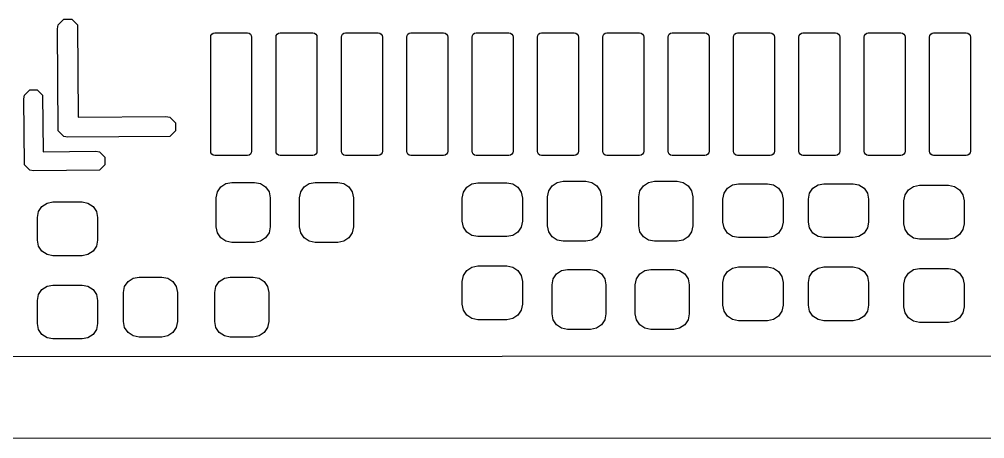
# Model space of a CAD drawing. Extents: x 139 to 262, y -120 to -93.
# Drawn here: x 146.13 to 152.04, y -112.14 to -109.57 of the extents above; entities that cross this region are included whole.
import ezdxf

# ---------------------------------------------------------------- set-up
doc = ezdxf.new("R2010")
doc.units = 0
doc.layers.add('BLACK', color=7, linetype='CONTINUOUS')

msp = doc.modelspace()

# ---------------------------------------------------------------- linework, layer by layer
at = {"layer": 'BLACK', "linetype": 'CONTINUOUS'}
for p, q in [((146.3616, -109.6281), (146.366434, -109.6038)), ((146.366434, -109.6038), (146.4008, -109.569434)), ((146.4008, -109.569434), (146.4494, -109.569434)), ((146.4494, -109.569434), (146.483766, -109.6038)), ((146.483766, -109.6038), (146.48814, -110.168757)), ((146.366434, -110.2524), (146.3616, -109.6281)), ((147.2997, -109.6781), (147.301633, -109.66838)), ((147.301633, -109.66838), (147.307139, -109.660139)), ((147.307139, -109.660139), (147.31538, -109.654633)), ((147.31538, -109.654633), (147.3251, -109.6527)), ((147.3251, -109.6527), (147.5251, -109.6527)), ((147.5251, -109.6527), (147.53482, -109.654633)), ((147.53482, -109.654633), (147.543061, -109.660139)), ((147.543061, -109.660139), (147.548567, -109.66838)), ((147.548567, -109.66838), (147.5505, -109.6781)), ((147.6997, -109.6781), (147.701633, -109.66838)), ((147.701633, -109.66838), (147.707139, -109.660139)), ((147.707139, -109.660139), (147.71538, -109.654633)), ((147.71538, -109.654633), (147.7251, -109.6527)), ((147.7251, -109.6527), (147.9251, -109.6527)), ((147.9251, -109.6527), (147.93482, -109.654633)), ((147.93482, -109.654633), (147.943061, -109.660139)), ((147.943061, -109.660139), (147.948567, -109.66838)), ((147.948567, -109.66838), (147.9505, -109.6781)), ((148.0997, -109.6781), (148.101633, -109.66838)), ((148.101633, -109.66838), (148.107139, -109.660139)), ((148.107139, -109.660139), (148.11538, -109.654633)), ((148.11538, -109.654633), (148.1251, -109.6527)), ((148.1251, -109.6527), (148.3251, -109.6527)), ((148.3251, -109.6527), (148.33482, -109.654633)), ((148.33482, -109.654633), (148.343061, -109.660139)), ((148.343061, -109.660139), (148.348567, -109.66838)), ((148.348567, -109.66838), (148.3505, -109.6781)), ((148.4997, -109.6781), (148.501633, -109.66838)), ((148.501633, -109.66838), (148.507139, -109.660139)), ((148.507139, -109.660139), (148.51538, -109.654633)), ((148.51538, -109.654633), (148.5251, -109.6527)), ((148.5251, -109.6527), (148.7251, -109.6527)), ((148.7251, -109.6527), (148.73482, -109.654633)), ((148.73482, -109.654633), (148.743061, -109.660139)), ((148.743061, -109.660139), (148.748567, -109.66838)), ((148.748567, -109.66838), (148.7505, -109.6781)), ((148.8997, -109.6781), (148.901633, -109.66838)), ((148.901633, -109.66838), (148.907139, -109.660139)), ((148.907139, -109.660139), (148.91538, -109.654633)), ((148.91538, -109.654633), (148.9251, -109.6527)), ((148.9251, -109.6527), (149.1251, -109.6527)), ((149.1251, -109.6527), (149.13482, -109.654633)), ((149.13482, -109.654633), (149.143061, -109.660139)), ((149.143061, -109.660139), (149.148567, -109.66838)), ((149.148567, -109.66838), (149.1505, -109.6781)), ((149.2997, -109.6781), (149.301633, -109.66838)), ((149.301633, -109.66838), (149.307139, -109.660139)), ((149.307139, -109.660139), (149.31538, -109.654633)), ((149.31538, -109.654633), (149.3251, -109.6527)), ((149.3251, -109.6527), (149.5251, -109.6527)), ((149.5251, -109.6527), (149.53482, -109.654633)), ((149.53482, -109.654633), (149.543061, -109.660139)), ((149.543061, -109.660139), (149.548567, -109.66838)), ((149.548567, -109.66838), (149.5505, -109.6781)), ((149.6997, -109.6781), (149.701633, -109.66838)), ((149.701633, -109.66838), (149.707139, -109.660139)), ((149.707139, -109.660139), (149.71538, -109.654633)), ((149.71538, -109.654633), (149.7251, -109.6527)), ((149.7251, -109.6527), (149.9251, -109.6527)), ((149.9251, -109.6527), (149.93482, -109.654633)), ((149.93482, -109.654633), (149.943061, -109.660139)), ((149.943061, -109.660139), (149.948567, -109.66838)), ((149.948567, -109.66838), (149.9505, -109.6781)), ((150.0997, -109.6781), (150.101633, -109.66838)), ((150.101633, -109.66838), (150.107139, -109.660139)), ((150.107139, -109.660139), (150.11538, -109.654633)), ((150.11538, -109.654633), (150.1251, -109.6527)), ((150.1251, -109.6527), (150.3251, -109.6527)), ((150.3251, -109.6527), (150.33482, -109.654633)), ((150.33482, -109.654633), (150.343061, -109.660139)), ((150.343061, -109.660139), (150.348567, -109.66838)), ((150.348567, -109.66838), (150.3505, -109.6781)), ((150.4997, -109.6781), (150.501633, -109.66838)), ((150.501633, -109.66838), (150.507139, -109.660139)), ((150.507139, -109.660139), (150.51538, -109.654633)), ((150.51538, -109.654633), (150.5251, -109.6527)), ((150.5251, -109.6527), (150.7251, -109.6527)), ((150.7251, -109.6527), (150.73482, -109.654633)), ((150.73482, -109.654633), (150.743061, -109.660139)), ((150.743061, -109.660139), (150.748567, -109.66838)), ((150.748567, -109.66838), (150.7505, -109.6781)), ((150.8997, -109.6781), (150.901633, -109.66838)), ((150.901633, -109.66838), (150.907139, -109.660139)), ((150.907139, -109.660139), (150.91538, -109.654633)), ((150.91538, -109.654633), (150.9251, -109.6527)), ((150.9251, -109.6527), (151.1251, -109.6527)), ((151.1251, -109.6527), (151.13482, -109.654633)), ((151.13482, -109.654633), (151.143061, -109.660139)), ((151.143061, -109.660139), (151.148567, -109.66838)), ((151.148567, -109.66838), (151.1505, -109.6781)), ((151.2997, -109.6781), (151.301633, -109.66838)), ((151.301633, -109.66838), (151.307139, -109.660139)), ((151.307139, -109.660139), (151.31538, -109.654633)), ((151.31538, -109.654633), (151.3251, -109.6527)), ((151.3251, -109.6527), (151.5251, -109.6527)), ((151.5251, -109.6527), (151.53482, -109.654633)), ((151.53482, -109.654633), (151.543061, -109.660139)), ((151.543061, -109.660139), (151.548567, -109.66838)), ((151.548567, -109.66838), (151.5505, -109.6781)), ((151.6997, -109.6781), (151.701633, -109.66838)), ((151.701633, -109.66838), (151.707139, -109.660139)), ((151.707139, -109.660139), (151.71538, -109.654633)), ((151.71538, -109.654633), (151.7251, -109.6527)), ((151.7251, -109.6527), (151.9251, -109.6527)), ((151.9251, -109.6527), (151.93482, -109.654633)), ((151.93482, -109.654633), (151.943061, -109.660139)), ((151.943061, -109.660139), (151.948567, -109.66838)), ((151.948567, -109.66838), (151.9505, -109.6781)), ((147.2997, -110.3781), (147.2997, -109.6781)), ((147.5505, -109.6781), (147.5505, -110.3781)), ((147.6997, -110.3781), (147.6997, -109.6781)), ((147.9505, -109.6781), (147.9505, -110.3781)), ((148.0997, -110.3781), (148.0997, -109.6781)), ((148.3505, -109.6781), (148.3505, -110.3781)), ((148.4997, -110.3781), (148.4997, -109.6781)), ((148.7505, -109.6781), (148.7505, -110.3781)), ((148.8997, -110.3781), (148.8997, -109.6781)), ((149.1505, -109.6781), (149.1505, -110.3781)), ((149.2997, -110.3781), (149.2997, -109.6781)), ((149.5505, -109.6781), (149.5505, -110.3781)), ((149.6997, -110.3781), (149.6997, -109.6781)), ((149.9505, -109.6781), (149.9505, -110.3781)), ((150.0997, -110.3781), (150.0997, -109.6781)), ((150.3505, -109.6781), (150.3505, -110.3781)), ((150.4997, -110.3781), (150.4997, -109.6781)), ((150.7505, -109.6781), (150.7505, -110.3781)), ((150.8997, -110.3781), (150.8997, -109.6781)), ((151.1505, -109.6781), (151.1505, -110.3781)), ((151.2997, -110.3781), (151.2997, -109.6781)), ((151.5505, -109.6781), (151.5505, -110.3781)), ((151.6997, -110.3781), (151.6997, -109.6781)), ((151.9505, -109.6781), (151.9505, -110.3781)), ((146.159667, -110.034139), (146.192139, -110.001667)), ((146.192139, -110.001667), (146.238061, -110.001667)), ((146.238061, -110.001667), (146.270533, -110.034139)), ((146.1551, -110.0571), (146.159667, -110.034139)), ((146.159667, -110.461061), (146.1551, -110.0571)), ((146.270533, -110.034139), (146.274462, -110.381736)), ((146.48814, -110.168757), (147.0251, -110.1646)), ((147.0251, -110.1646), (147.0494, -110.169434)), ((147.0494, -110.169434), (147.083766, -110.2038)), ((147.083766, -110.2038), (147.083766, -110.2524)), ((146.4008, -110.286766), (146.366434, -110.2524)), ((147.083766, -110.2524), (147.0494, -110.286766)), ((146.4251, -110.2916), (146.4008, -110.286766)), ((147.0494, -110.286766), (146.4251, -110.2916)), ((146.274462, -110.381736), (146.5961, -110.3781)), ((146.5961, -110.3781), (146.619061, -110.382667)), ((146.619061, -110.382667), (146.651533, -110.415139)), ((147.301633, -110.38782), (147.2997, -110.3781)), ((147.5505, -110.3781), (147.548567, -110.38782)), ((147.701633, -110.38782), (147.6997, -110.3781)), ((147.9505, -110.3781), (147.948567, -110.38782)), ((148.101633, -110.38782), (148.0997, -110.3781)), ((148.3505, -110.3781), (148.348567, -110.38782)), ((148.501633, -110.38782), (148.4997, -110.3781)), ((148.7505, -110.3781), (148.748567, -110.38782)), ((148.901633, -110.38782), (148.8997, -110.3781)), ((149.1505, -110.3781), (149.148567, -110.38782)), ((149.301633, -110.38782), (149.2997, -110.3781)), ((149.5505, -110.3781), (149.548567, -110.38782)), ((149.701633, -110.38782), (149.6997, -110.3781)), ((149.9505, -110.3781), (149.948567, -110.38782)), ((150.101633, -110.38782), (150.0997, -110.3781)), ((150.3505, -110.3781), (150.348567, -110.38782)), ((150.501633, -110.38782), (150.4997, -110.3781)), ((150.7505, -110.3781), (150.748567, -110.38782)), ((150.901633, -110.38782), (150.8997, -110.3781)), ((151.1505, -110.3781), (151.148567, -110.38782)), ((151.301633, -110.38782), (151.2997, -110.3781)), ((151.5505, -110.3781), (151.548567, -110.38782)), ((151.701633, -110.38782), (151.6997, -110.3781)), ((151.9505, -110.3781), (151.948567, -110.38782)), ((146.651533, -110.415139), (146.651533, -110.461061)), ((147.307139, -110.396061), (147.301633, -110.38782)), ((147.31538, -110.401567), (147.307139, -110.396061)), ((147.3251, -110.4035), (147.31538, -110.401567)), ((147.5251, -110.4035), (147.3251, -110.4035)), ((147.53482, -110.401567), (147.5251, -110.4035)), ((147.543061, -110.396061), (147.53482, -110.401567)), ((147.548567, -110.38782), (147.543061, -110.396061)), ((147.707139, -110.396061), (147.701633, -110.38782)), ((147.71538, -110.401567), (147.707139, -110.396061)), ((147.7251, -110.4035), (147.71538, -110.401567)), ((147.9251, -110.4035), (147.7251, -110.4035)), ((147.93482, -110.401567), (147.9251, -110.4035)), ((147.943061, -110.396061), (147.93482, -110.401567)), ((147.948567, -110.38782), (147.943061, -110.396061)), ((148.107139, -110.396061), (148.101633, -110.38782)), ((148.11538, -110.401567), (148.107139, -110.396061)), ((148.1251, -110.4035), (148.11538, -110.401567)), ((148.3251, -110.4035), (148.1251, -110.4035)), ((148.33482, -110.401567), (148.3251, -110.4035)), ((148.343061, -110.396061), (148.33482, -110.401567)), ((148.348567, -110.38782), (148.343061, -110.396061)), ((148.507139, -110.396061), (148.501633, -110.38782)), ((148.51538, -110.401567), (148.507139, -110.396061)), ((148.5251, -110.4035), (148.51538, -110.401567)), ((148.7251, -110.4035), (148.5251, -110.4035)), ((148.73482, -110.401567), (148.7251, -110.4035)), ((148.743061, -110.396061), (148.73482, -110.401567)), ((148.748567, -110.38782), (148.743061, -110.396061)), ((148.907139, -110.396061), (148.901633, -110.38782)), ((148.91538, -110.401567), (148.907139, -110.396061)), ((148.9251, -110.4035), (148.91538, -110.401567)), ((149.1251, -110.4035), (148.9251, -110.4035)), ((149.13482, -110.401567), (149.1251, -110.4035)), ((149.143061, -110.396061), (149.13482, -110.401567)), ((149.148567, -110.38782), (149.143061, -110.396061)), ((149.307139, -110.396061), (149.301633, -110.38782)), ((149.31538, -110.401567), (149.307139, -110.396061)), ((149.3251, -110.4035), (149.31538, -110.401567)), ((149.5251, -110.4035), (149.3251, -110.4035)), ((149.53482, -110.401567), (149.5251, -110.4035)), ((149.543061, -110.396061), (149.53482, -110.401567)), ((149.548567, -110.38782), (149.543061, -110.396061)), ((149.707139, -110.396061), (149.701633, -110.38782)), ((149.71538, -110.401567), (149.707139, -110.396061)), ((149.7251, -110.4035), (149.71538, -110.401567)), ((149.9251, -110.4035), (149.7251, -110.4035)), ((149.93482, -110.401567), (149.9251, -110.4035)), ((149.943061, -110.396061), (149.93482, -110.401567)), ((149.948567, -110.38782), (149.943061, -110.396061)), ((150.107139, -110.396061), (150.101633, -110.38782)), ((150.11538, -110.401567), (150.107139, -110.396061)), ((150.1251, -110.4035), (150.11538, -110.401567)), ((150.3251, -110.4035), (150.1251, -110.4035)), ((150.33482, -110.401567), (150.3251, -110.4035)), ((150.343061, -110.396061), (150.33482, -110.401567)), ((150.348567, -110.38782), (150.343061, -110.396061)), ((150.507139, -110.396061), (150.501633, -110.38782)), ((150.51538, -110.401567), (150.507139, -110.396061)), ((150.5251, -110.4035), (150.51538, -110.401567)), ((150.7251, -110.4035), (150.5251, -110.4035)), ((150.73482, -110.401567), (150.7251, -110.4035)), ((150.743061, -110.396061), (150.73482, -110.401567)), ((150.748567, -110.38782), (150.743061, -110.396061)), ((150.907139, -110.396061), (150.901633, -110.38782)), ((150.91538, -110.401567), (150.907139, -110.396061)), ((150.9251, -110.4035), (150.91538, -110.401567)), ((151.1251, -110.4035), (150.9251, -110.4035)), ((151.13482, -110.401567), (151.1251, -110.4035)), ((151.143061, -110.396061), (151.13482, -110.401567)), ((151.148567, -110.38782), (151.143061, -110.396061)), ((151.307139, -110.396061), (151.301633, -110.38782)), ((151.31538, -110.401567), (151.307139, -110.396061)), ((151.3251, -110.4035), (151.31538, -110.401567)), ((151.5251, -110.4035), (151.3251, -110.4035)), ((151.53482, -110.401567), (151.5251, -110.4035)), ((151.543061, -110.396061), (151.53482, -110.401567)), ((151.548567, -110.38782), (151.543061, -110.396061)), ((151.707139, -110.396061), (151.701633, -110.38782)), ((151.71538, -110.401567), (151.707139, -110.396061)), ((151.7251, -110.4035), (151.71538, -110.401567)), ((151.9251, -110.4035), (151.7251, -110.4035)), ((151.93482, -110.401567), (151.9251, -110.4035)), ((151.943061, -110.396061), (151.93482, -110.401567)), ((151.948567, -110.38782), (151.943061, -110.396061)), ((146.192139, -110.493533), (146.159667, -110.461061)), ((146.2151, -110.4981), (146.192139, -110.493533)), ((146.619061, -110.493533), (146.2151, -110.4981)), ((146.651533, -110.461061), (146.619061, -110.493533)), ((149.420399, -110.5692), (149.45685, -110.56195)), ((149.45685, -110.56195), (149.59655, -110.56195)), ((149.59655, -110.56195), (149.633001, -110.5692)), ((149.979199, -110.5692), (150.01565, -110.56195)), ((150.01565, -110.56195), (150.15535, -110.56195)), ((150.15535, -110.56195), (150.191801, -110.5692)), ((147.341088, -110.627549), (147.361736, -110.596648)), ((147.361736, -110.596648), (147.392637, -110.576)), ((147.392637, -110.576), (147.429088, -110.56875)), ((147.429088, -110.56875), (147.568788, -110.56875)), ((147.568788, -110.56875), (147.605239, -110.576)), ((147.605239, -110.576), (147.63614, -110.596648)), ((147.63614, -110.596648), (147.656788, -110.627549)), ((147.850612, -110.627549), (147.87126, -110.596648)), ((147.87126, -110.596648), (147.902161, -110.576)), ((147.902161, -110.576), (147.938612, -110.56875)), ((147.938612, -110.56875), (148.078312, -110.56875)), ((148.078312, -110.56875), (148.114763, -110.576)), ((148.114763, -110.576), (148.145664, -110.596648)), ((148.145664, -110.596648), (148.166312, -110.627549)), ((148.8466, -110.629837), (148.867248, -110.598936)), ((148.867248, -110.598936), (148.898149, -110.578288)), ((148.898149, -110.578288), (148.9346, -110.571038)), ((148.9346, -110.571038), (149.1124, -110.571038)), ((149.1124, -110.571038), (149.148851, -110.578288)), ((149.148851, -110.578288), (149.179752, -110.598936)), ((149.179752, -110.598936), (149.2004, -110.629837)), ((149.3616, -110.6572), (149.36885, -110.620749)), ((149.36885, -110.620749), (149.389498, -110.589848)), ((149.389498, -110.589848), (149.420399, -110.5692)), ((149.633001, -110.5692), (149.663902, -110.589848)), ((149.663902, -110.589848), (149.68455, -110.620749)), ((149.68455, -110.620749), (149.6918, -110.6572)), ((149.9204, -110.6572), (149.92765, -110.620749)), ((149.92765, -110.620749), (149.948298, -110.589848)), ((149.948298, -110.589848), (149.979199, -110.5692)), ((150.191801, -110.5692), (150.222702, -110.589848)), ((150.222702, -110.589848), (150.24335, -110.620749)), ((150.24335, -110.620749), (150.2506, -110.6572)), ((150.4424, -110.635837), (150.463048, -110.604936)), ((150.463048, -110.604936), (150.493949, -110.584288)), ((150.493949, -110.584288), (150.5304, -110.577038)), ((150.5304, -110.577038), (150.7082, -110.577038)), ((150.7082, -110.577038), (150.744651, -110.584288)), ((150.744651, -110.584288), (150.775552, -110.604936)), ((150.775552, -110.604936), (150.7962, -110.635837)), ((150.9658, -110.635837), (150.986448, -110.604936)), ((150.986448, -110.604936), (151.017349, -110.584288)), ((151.017349, -110.584288), (151.0538, -110.577038)), ((151.0538, -110.577038), (151.2316, -110.577038)), ((151.2316, -110.577038), (151.268051, -110.584288)), ((151.268051, -110.584288), (151.298952, -110.604936)), ((151.298952, -110.604936), (151.3196, -110.635837)), ((151.55, -110.645837), (151.570648, -110.614936)), ((151.570648, -110.614936), (151.601549, -110.594288)), ((151.601549, -110.594288), (151.638, -110.587038)), ((151.638, -110.587038), (151.8158, -110.587038)), ((151.8158, -110.587038), (151.852251, -110.594288)), ((151.852251, -110.594288), (151.883152, -110.614936)), ((151.883152, -110.614936), (151.9038, -110.645837)), ((147.333838, -110.664), (147.341088, -110.627549)), ((147.333838, -110.8418), (147.333838, -110.664)), ((147.656788, -110.627549), (147.664038, -110.664)), ((147.664038, -110.664), (147.664038, -110.8418)), ((147.843362, -110.664), (147.850612, -110.627549)), ((147.843362, -110.8418), (147.843362, -110.664)), ((148.166312, -110.627549), (148.173562, -110.664)), ((148.173562, -110.664), (148.173562, -110.8418)), ((148.83935, -110.666288), (148.8466, -110.629837)), ((148.83935, -110.805988), (148.83935, -110.666288)), ((149.2004, -110.629837), (149.20765, -110.666288)), ((149.20765, -110.666288), (149.20765, -110.805988)), ((149.3616, -110.835), (149.3616, -110.6572)), ((149.6918, -110.6572), (149.6918, -110.835)), ((149.9204, -110.835), (149.9204, -110.6572)), ((150.2506, -110.6572), (150.2506, -110.835)), ((150.43515, -110.672288), (150.4424, -110.635837)), ((150.43515, -110.811988), (150.43515, -110.672288)), ((150.7962, -110.635837), (150.80345, -110.672288)), ((150.80345, -110.672288), (150.80345, -110.811988)), ((150.95855, -110.672288), (150.9658, -110.635837)), ((150.95855, -110.811988), (150.95855, -110.672288)), ((151.3196, -110.635837), (151.32685, -110.672288)), ((151.32685, -110.672288), (151.32685, -110.811988)), ((151.54275, -110.682288), (151.55, -110.645837)), ((151.9038, -110.645837), (151.91105, -110.682288)), ((146.2465, -110.747437), (146.267148, -110.716536)), ((146.267148, -110.716536), (146.298049, -110.695888)), ((146.298049, -110.695888), (146.3345, -110.688638)), ((146.3345, -110.688638), (146.5123, -110.688638)), ((146.5123, -110.688638), (146.548751, -110.695888)), ((146.548751, -110.695888), (146.579652, -110.716536)), ((146.579652, -110.716536), (146.6003, -110.747437)), ((151.54275, -110.821988), (151.54275, -110.682288)), ((151.91105, -110.682288), (151.91105, -110.821988)), ((146.23925, -110.783888), (146.2465, -110.747437)), ((146.23925, -110.923588), (146.23925, -110.783888)), ((146.6003, -110.747437), (146.60755, -110.783888)), ((146.60755, -110.783888), (146.60755, -110.923588)), ((147.341088, -110.878251), (147.333838, -110.8418)), ((147.664038, -110.8418), (147.656788, -110.878251)), ((147.850612, -110.878251), (147.843362, -110.8418)), ((148.173562, -110.8418), (148.166312, -110.878251)), ((148.8466, -110.842439), (148.83935, -110.805988)), ((148.867248, -110.87334), (148.8466, -110.842439)), ((149.2004, -110.842439), (149.179752, -110.87334)), ((149.20765, -110.805988), (149.2004, -110.842439)), ((149.36885, -110.871451), (149.3616, -110.835)), ((149.6918, -110.835), (149.68455, -110.871451)), ((149.92765, -110.871451), (149.9204, -110.835)), ((150.2506, -110.835), (150.24335, -110.871451)), ((150.4424, -110.848439), (150.43515, -110.811988)), ((150.463048, -110.87934), (150.4424, -110.848439)), ((150.7962, -110.848439), (150.775552, -110.87934)), ((150.80345, -110.811988), (150.7962, -110.848439)), ((150.9658, -110.848439), (150.95855, -110.811988)), ((150.986448, -110.87934), (150.9658, -110.848439)), ((151.3196, -110.848439), (151.298952, -110.87934)), ((151.32685, -110.811988), (151.3196, -110.848439)), ((151.55, -110.858439), (151.54275, -110.821988)), ((151.91105, -110.821988), (151.9038, -110.858439)), ((147.361736, -110.909152), (147.341088, -110.878251)), ((147.392637, -110.9298), (147.361736, -110.909152)), ((147.63614, -110.909152), (147.605239, -110.9298)), ((147.656788, -110.878251), (147.63614, -110.909152)), ((147.87126, -110.909152), (147.850612, -110.878251)), ((147.902161, -110.9298), (147.87126, -110.909152)), ((148.145664, -110.909152), (148.114763, -110.9298)), ((148.166312, -110.878251), (148.145664, -110.909152)), ((148.898149, -110.893988), (148.867248, -110.87334)), ((148.9346, -110.901238), (148.898149, -110.893988)), ((149.1124, -110.901238), (148.9346, -110.901238)), ((149.148851, -110.893988), (149.1124, -110.901238)), ((149.179752, -110.87334), (149.148851, -110.893988)), ((149.389498, -110.902352), (149.36885, -110.871451)), ((149.420399, -110.923), (149.389498, -110.902352)), ((149.663902, -110.902352), (149.633001, -110.923)), ((149.68455, -110.871451), (149.663902, -110.902352)), ((149.948298, -110.902352), (149.92765, -110.871451)), ((149.979199, -110.923), (149.948298, -110.902352)), ((150.222702, -110.902352), (150.191801, -110.923)), ((150.24335, -110.871451), (150.222702, -110.902352)), ((150.493949, -110.899988), (150.463048, -110.87934)), ((150.5304, -110.907238), (150.493949, -110.899988)), ((150.7082, -110.907238), (150.5304, -110.907238)), ((150.744651, -110.899988), (150.7082, -110.907238)), ((150.775552, -110.87934), (150.744651, -110.899988)), ((151.017349, -110.899988), (150.986448, -110.87934)), ((151.0538, -110.907238), (151.017349, -110.899988)), ((151.2316, -110.907238), (151.0538, -110.907238)), ((151.268051, -110.899988), (151.2316, -110.907238)), ((151.298952, -110.87934), (151.268051, -110.899988)), ((151.570648, -110.88934), (151.55, -110.858439)), ((151.601549, -110.909988), (151.570648, -110.88934)), ((151.638, -110.917238), (151.601549, -110.909988)), ((151.852251, -110.909988), (151.8158, -110.917238)), ((151.883152, -110.88934), (151.852251, -110.909988)), ((151.9038, -110.858439), (151.883152, -110.88934)), ((146.2465, -110.960039), (146.23925, -110.923588)), ((146.267148, -110.99094), (146.2465, -110.960039)), ((146.6003, -110.960039), (146.579652, -110.99094)), ((146.60755, -110.923588), (146.6003, -110.960039)), ((147.429088, -110.93705), (147.392637, -110.9298)), ((147.568788, -110.93705), (147.429088, -110.93705)), ((147.605239, -110.9298), (147.568788, -110.93705)), ((147.938612, -110.93705), (147.902161, -110.9298)), ((148.078312, -110.93705), (147.938612, -110.93705)), ((148.114763, -110.9298), (148.078312, -110.93705)), ((149.45685, -110.93025), (149.420399, -110.923)), ((149.59655, -110.93025), (149.45685, -110.93025)), ((149.633001, -110.923), (149.59655, -110.93025)), ((150.01565, -110.93025), (149.979199, -110.923)), ((150.15535, -110.93025), (150.01565, -110.93025)), ((150.191801, -110.923), (150.15535, -110.93025)), ((151.8158, -110.917238), (151.638, -110.917238)), ((146.298049, -111.011588), (146.267148, -110.99094)), ((146.3345, -111.018838), (146.298049, -111.011588)), ((146.5123, -111.018838), (146.3345, -111.018838)), ((146.548751, -111.011588), (146.5123, -111.018838)), ((146.579652, -110.99094), (146.548751, -111.011588)), ((148.867248, -111.10846), (148.898149, -111.087812)), ((148.898149, -111.087812), (148.9346, -111.080562)), ((148.9346, -111.080562), (149.1124, -111.080562)), ((149.1124, -111.080562), (149.148851, -111.087812)), ((149.148851, -111.087812), (149.179752, -111.10846)), ((150.463048, -111.11446), (150.493949, -111.093812)), ((150.493949, -111.093812), (150.5304, -111.086562)), ((150.5304, -111.086562), (150.7082, -111.086562)), ((150.7082, -111.086562), (150.744651, -111.093812)), ((150.744651, -111.093812), (150.775552, -111.11446)), ((150.986448, -111.11446), (151.017349, -111.093812)), ((151.017349, -111.093812), (151.0538, -111.086562)), ((151.0538, -111.086562), (151.2316, -111.086562)), ((151.2316, -111.086562), (151.268051, -111.093812)), ((151.268051, -111.093812), (151.298952, -111.11446)), ((146.824599, -111.1564), (146.86105, -111.14915)), ((146.86105, -111.14915), (147.00075, -111.14915)), ((147.00075, -111.14915), (147.037201, -111.1564)), ((147.383399, -111.1564), (147.41985, -111.14915)), ((147.41985, -111.14915), (147.55955, -111.14915)), ((147.55955, -111.14915), (147.596001, -111.1564)), ((148.83935, -111.175812), (148.8466, -111.139361)), ((148.8466, -111.139361), (148.867248, -111.10846)), ((149.179752, -111.10846), (149.2004, -111.139361)), ((149.2004, -111.139361), (149.20765, -111.175812)), ((149.396588, -111.160749), (149.417236, -111.129848)), ((149.417236, -111.129848), (149.448137, -111.1092)), ((149.448137, -111.1092), (149.484588, -111.10195)), ((149.484588, -111.10195), (149.624288, -111.10195)), ((149.624288, -111.10195), (149.660739, -111.1092)), ((149.660739, -111.1092), (149.69164, -111.129848)), ((149.69164, -111.129848), (149.712288, -111.160749)), ((149.906112, -111.160749), (149.92676, -111.129848)), ((149.92676, -111.129848), (149.957661, -111.1092)), ((149.957661, -111.1092), (149.994112, -111.10195)), ((149.994112, -111.10195), (150.133812, -111.10195)), ((150.133812, -111.10195), (150.170263, -111.1092)), ((150.170263, -111.1092), (150.201164, -111.129848)), ((150.201164, -111.129848), (150.221812, -111.160749)), ((150.43515, -111.181812), (150.4424, -111.145361)), ((150.4424, -111.145361), (150.463048, -111.11446)), ((150.775552, -111.11446), (150.7962, -111.145361)), ((150.7962, -111.145361), (150.80345, -111.181812)), ((150.95855, -111.181812), (150.9658, -111.145361)), ((150.9658, -111.145361), (150.986448, -111.11446)), ((151.298952, -111.11446), (151.3196, -111.145361)), ((151.3196, -111.145361), (151.32685, -111.181812)), ((151.55, -111.155361), (151.570648, -111.12446)), ((151.570648, -111.12446), (151.601549, -111.103812)), ((151.601549, -111.103812), (151.638, -111.096562)), ((151.638, -111.096562), (151.8158, -111.096562)), ((151.8158, -111.096562), (151.852251, -111.103812)), ((151.852251, -111.103812), (151.883152, -111.12446)), ((151.883152, -111.12446), (151.9038, -111.155361)), ((146.267148, -111.22606), (146.298049, -111.205412)), ((146.298049, -111.205412), (146.3345, -111.198162)), ((146.3345, -111.198162), (146.5123, -111.198162)), ((146.5123, -111.198162), (146.548751, -111.205412)), ((146.548751, -111.205412), (146.579652, -111.22606)), ((146.7658, -111.2444), (146.77305, -111.207949)), ((146.77305, -111.207949), (146.793698, -111.177048)), ((146.793698, -111.177048), (146.824599, -111.1564)), ((147.037201, -111.1564), (147.068102, -111.177048)), ((147.068102, -111.177048), (147.08875, -111.207949)), ((147.08875, -111.207949), (147.096, -111.2444)), ((147.3246, -111.2444), (147.33185, -111.207949)), ((147.33185, -111.207949), (147.352498, -111.177048)), ((147.352498, -111.177048), (147.383399, -111.1564)), ((147.596001, -111.1564), (147.626902, -111.177048)), ((147.626902, -111.177048), (147.64755, -111.207949)), ((147.64755, -111.207949), (147.6548, -111.2444)), ((148.83935, -111.315512), (148.83935, -111.175812)), ((149.20765, -111.175812), (149.20765, -111.315512)), ((149.389338, -111.1972), (149.396588, -111.160749)), ((149.389338, -111.375), (149.389338, -111.1972)), ((149.712288, -111.160749), (149.719538, -111.1972)), ((149.719538, -111.1972), (149.719538, -111.375)), ((149.898862, -111.1972), (149.906112, -111.160749)), ((149.898862, -111.375), (149.898862, -111.1972)), ((150.221812, -111.160749), (150.229062, -111.1972)), ((150.229062, -111.1972), (150.229062, -111.375)), ((150.43515, -111.321512), (150.43515, -111.181812)), ((150.80345, -111.181812), (150.80345, -111.321512)), ((150.95855, -111.321512), (150.95855, -111.181812)), ((151.32685, -111.181812), (151.32685, -111.321512)), ((151.54275, -111.191812), (151.55, -111.155361)), ((151.54275, -111.331512), (151.54275, -111.191812)), ((151.9038, -111.155361), (151.91105, -111.191812)), ((151.91105, -111.191812), (151.91105, -111.331512)), ((146.23925, -111.293412), (146.2465, -111.256961)), ((146.2465, -111.256961), (146.267148, -111.22606)), ((146.579652, -111.22606), (146.6003, -111.256961)), ((146.6003, -111.256961), (146.60755, -111.293412)), ((146.7658, -111.4222), (146.7658, -111.2444)), ((147.096, -111.2444), (147.096, -111.4222)), ((147.3246, -111.4222), (147.3246, -111.2444)), ((147.6548, -111.2444), (147.6548, -111.4222)), ((146.23925, -111.433112), (146.23925, -111.293412)), ((146.60755, -111.293412), (146.60755, -111.433112)), ((148.8466, -111.351963), (148.83935, -111.315512)), ((149.20765, -111.315512), (149.2004, -111.351963)), ((150.4424, -111.357963), (150.43515, -111.321512)), ((150.80345, -111.321512), (150.7962, -111.357963)), ((150.9658, -111.357963), (150.95855, -111.321512)), ((151.32685, -111.321512), (151.3196, -111.357963)), ((148.867248, -111.382864), (148.8466, -111.351963)), ((148.898149, -111.403512), (148.867248, -111.382864)), ((149.179752, -111.382864), (149.148851, -111.403512)), ((149.2004, -111.351963), (149.179752, -111.382864)), ((149.396588, -111.411451), (149.389338, -111.375)), ((149.719538, -111.375), (149.712288, -111.411451)), ((149.906112, -111.411451), (149.898862, -111.375)), ((150.229062, -111.375), (150.221812, -111.411451)), ((150.463048, -111.388864), (150.4424, -111.357963)), ((150.493949, -111.409512), (150.463048, -111.388864)), ((150.775552, -111.388864), (150.744651, -111.409512)), ((150.7962, -111.357963), (150.775552, -111.388864)), ((150.986448, -111.388864), (150.9658, -111.357963)), ((151.017349, -111.409512), (150.986448, -111.388864)), ((151.298952, -111.388864), (151.268051, -111.409512)), ((151.3196, -111.357963), (151.298952, -111.388864)), ((151.55, -111.367963), (151.54275, -111.331512)), ((151.570648, -111.398864), (151.55, -111.367963)), ((151.9038, -111.367963), (151.883152, -111.398864)), ((151.91105, -111.331512), (151.9038, -111.367963)), ((146.2465, -111.469563), (146.23925, -111.433112)), ((146.60755, -111.433112), (146.6003, -111.469563)), ((146.77305, -111.458651), (146.7658, -111.4222)), ((147.096, -111.4222), (147.08875, -111.458651)), ((147.33185, -111.458651), (147.3246, -111.4222)), ((147.6548, -111.4222), (147.64755, -111.458651)), ((148.9346, -111.410762), (148.898149, -111.403512)), ((149.1124, -111.410762), (148.9346, -111.410762)), ((149.148851, -111.403512), (149.1124, -111.410762)), ((149.417236, -111.442352), (149.396588, -111.411451)), ((149.448137, -111.463), (149.417236, -111.442352)), ((149.69164, -111.442352), (149.660739, -111.463)), ((149.712288, -111.411451), (149.69164, -111.442352)), ((149.92676, -111.442352), (149.906112, -111.411451)), ((149.957661, -111.463), (149.92676, -111.442352)), ((150.201164, -111.442352), (150.170263, -111.463)), ((150.221812, -111.411451), (150.201164, -111.442352)), ((150.5304, -111.416762), (150.493949, -111.409512)), ((150.7082, -111.416762), (150.5304, -111.416762)), ((150.744651, -111.409512), (150.7082, -111.416762)), ((151.0538, -111.416762), (151.017349, -111.409512)), ((151.2316, -111.416762), (151.0538, -111.416762)), ((151.268051, -111.409512), (151.2316, -111.416762)), ((151.601549, -111.419512), (151.570648, -111.398864)), ((151.638, -111.426762), (151.601549, -111.419512)), ((151.8158, -111.426762), (151.638, -111.426762)), ((151.852251, -111.419512), (151.8158, -111.426762)), ((151.883152, -111.398864), (151.852251, -111.419512)), ((146.267148, -111.500464), (146.2465, -111.469563)), ((146.298049, -111.521112), (146.267148, -111.500464)), ((146.579652, -111.500464), (146.548751, -111.521112)), ((146.6003, -111.469563), (146.579652, -111.500464)), ((146.793698, -111.489552), (146.77305, -111.458651)), ((146.824599, -111.5102), (146.793698, -111.489552)), ((147.068102, -111.489552), (147.037201, -111.5102)), ((147.08875, -111.458651), (147.068102, -111.489552)), ((147.352498, -111.489552), (147.33185, -111.458651)), ((147.383399, -111.5102), (147.352498, -111.489552)), ((147.626902, -111.489552), (147.596001, -111.5102)), ((147.64755, -111.458651), (147.626902, -111.489552)), ((149.484588, -111.47025), (149.448137, -111.463)), ((149.624288, -111.47025), (149.484588, -111.47025)), ((149.660739, -111.463), (149.624288, -111.47025)), ((149.994112, -111.47025), (149.957661, -111.463)), ((150.133812, -111.47025), (149.994112, -111.47025)), ((150.170263, -111.463), (150.133812, -111.47025)), ((146.3345, -111.528362), (146.298049, -111.521112)), ((146.5123, -111.528362), (146.3345, -111.528362)), ((146.548751, -111.521112), (146.5123, -111.528362)), ((146.86105, -111.51745), (146.824599, -111.5102)), ((147.00075, -111.51745), (146.86105, -111.51745)), ((147.037201, -111.5102), (147.00075, -111.51745)), ((147.41985, -111.51745), (147.383399, -111.5102)), ((147.55955, -111.51745), (147.41985, -111.51745)), ((147.596001, -111.5102), (147.55955, -111.51745)), ((142.787347, -111.636781), (154.1415, -111.6319)), ((154.191053, -112.135019), (142.8369, -112.1399))]:
    msp.add_line(p, q, dxfattribs=at)

doc.saveas('drawing.dxf')
